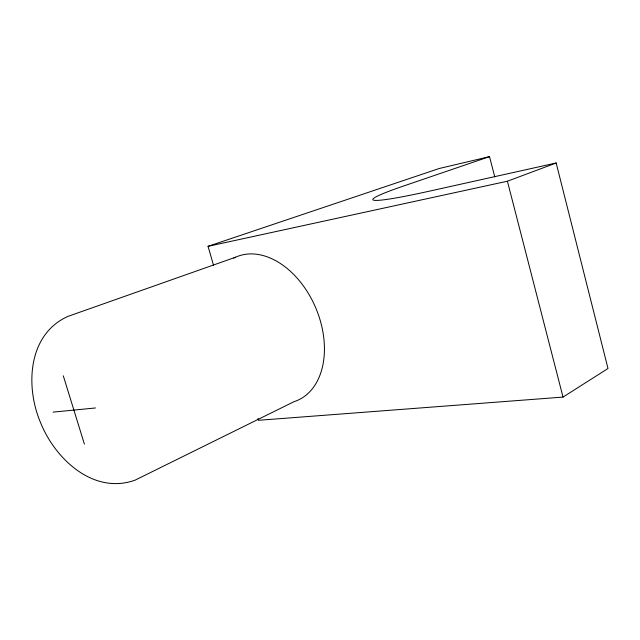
<?xml version="1.0" encoding="UTF-8"?>
<svg xmlns="http://www.w3.org/2000/svg" width="640" height="640" viewBox="0 0 640 640"><rect width="100%" height="100%" fill="white"/><g stroke="black" fill="none" stroke-linecap="round" stroke-linejoin="round"><path stroke-width="0.96" d="M257.976 418.424L258.488 420.296L563.024 397.088L608 368.488L556.168 162.992L430.768 190.856A154.92 8.368 -15 0 1 404.2 185.8L489.536 156.632L494.776 176.888M213.608 265.52L208.048 246.32L507.408 181.216L556.168 162.992M235.528 257.232L68.184 316.304C27.656 334.184 25.264 386.664 40.504 422.504C54.984 458.76 93.368 495.112 135.088 480.152L294 401.68A77.992 53.168 67.1 0 0 315.904 308.248A77.992 53.168 67.1 0 0 233.752 258.104M208.048 246.32L439.216 168.504L489.536 156.632M53.096 412.112L95.48 407.968M63.304 375.808L84.4 444.112M507.408 181.216L563.024 397.088"/></g></svg>
